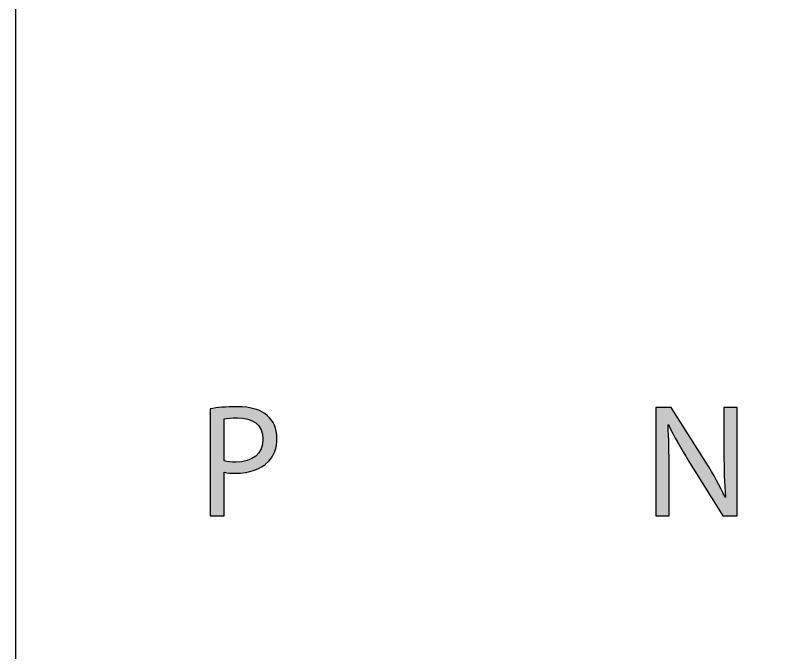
# Model space of a CAD drawing. Extents: x 0 to 360, y -268 to 0.
# Drawn here: x 211.04 to 224.62, y -234.41 to -223.21 of the extents above; entities that cross this region are included whole.
import ezdxf

# ---------------------------------------------------------------- set-up
doc = ezdxf.new("R2010")
doc.units = 0
doc.layers.add('LAYER_1', color=7, linetype='CONTINUOUS')

# ---------------------------------------------------------------- blocks, each defined once
blk = doc.blocks.new('*U469')
at = {"layer": 'LAYER_1', "color": 250}
for points in [[(214.67, -232), (214.464, -230.121), (214.67, -230.096)], [(214.709, -232), (214.67, -230.096), (214.709, -230.094)], [(214.748, -230.291), (214.709, -230.094), (214.748, -230.092)], [(214.752, -230.291), (214.748, -230.092), (214.752, -230.092)], [(214.8, -230.285), (214.752, -230.092), (214.8, -230.09)], [(214.801, -230.285), (214.8, -230.09), (214.801, -230.09)], [(214.802, -230.285), (214.801, -230.09), (214.802, -230.09)], [(214.907, -230.28), (214.802, -230.09), (214.907, -230.086)], [(214.912, -230.28), (214.907, -230.086), (214.912, -230.086)], [(214.935, -230.279), (214.912, -230.086), (214.935, -230.085)], [(214.941, -230.279), (214.941, -230.085), (214.966, -230.281)], [(214.966, -230.281), (214.966, -230.087), (215.018, -230.284)], [(215.018, -230.284), (215.018, -230.09), (215.037, -230.285)], [(215.037, -230.285), (215.037, -230.091), (215.066, -230.29)], [(215.066, -230.29), (215.066, -230.093), (215.08, -230.292)], [(215.08, -230.292), (215.08, -230.094), (215.081, -230.292)], [(215.081, -230.292), (215.081, -230.094), (215.105, -230.298)], [(215.105, -230.298), (215.105, -230.095), (215.112, -230.299)], [(215.112, -230.299), (215.112, -230.097), (215.124, -230.302)], [(215.124, -230.302), (215.124, -230.099), (215.154, -230.312)], [(215.154, -230.312), (215.154, -230.105), (215.163, -230.315)], [(215.163, -230.315), (215.163, -230.107), (215.193, -230.328)], [(215.193, -230.328), (215.193, -230.114), (215.2, -230.331)], [(215.2, -230.331), (215.2, -230.115), (215.229, -230.347)], [(215.229, -230.347), (215.229, -230.121), (215.234, -230.35)], [(215.234, -230.35), (215.234, -230.122), (215.238, -230.352)], [(215.238, -230.352), (215.238, -230.123), (215.25, -230.361)], [(215.25, -230.361), (215.25, -230.125), (215.262, -230.369)], [(215.262, -230.369), (215.262, -230.13), (215.265, -230.372)], [(215.265, -230.372), (215.265, -230.132), (215.291, -230.394)], [(215.291, -230.394), (215.291, -230.142), (215.293, -230.396)], [(215.293, -230.396), (215.293, -230.143), (215.309, -230.414)], [(215.309, -230.414), (215.309, -230.149), (215.316, -230.422)], [(215.316, -230.422), (215.316, -230.152), (215.318, -230.424)], [(215.318, -230.424), (215.318, -230.153), (215.338, -230.454)], [(215.338, -230.454), (215.338, -230.161), (215.339, -230.455)], [(215.339, -230.455), (215.339, -230.162), (215.356, -230.488)], [(215.356, -230.488), (215.356, -230.169), (215.357, -230.489)], [(215.357, -230.489), (215.357, -230.169), (215.37, -230.525)], [(215.37, -230.525), (215.37, -230.175), (215.371, -230.526)], [(215.371, -230.526), (215.371, -230.175), (215.371, -230.529)], [(215.371, -230.529), (215.371, -230.175), (215.375, -230.542)], [(215.375, -230.542), (215.375, -230.177), (215.381, -230.565)], [(215.381, -230.565), (215.381, -230.181), (215.381, -230.566)], [(215.381, -230.566), (215.381, -230.181), (215.387, -230.608)], [(215.387, -230.608), (215.387, -230.186), (215.387, -230.609)], [(215.387, -230.609), (215.387, -230.186), (215.389, -230.655)], [(215.387, -231.129), (215.381, -230.745), (215.387, -230.701)], [(215.389, -231.127), (215.387, -230.701), (215.389, -230.655)], [(215.387, -231.129), (215.387, -230.701), (215.387, -230.701)], [(215.356, -231.147), (215.339, -230.86), (215.356, -230.826)], [(215.357, -231.147), (215.356, -230.826), (215.357, -230.825)], [(215.37, -231.14), (215.357, -230.825), (215.37, -230.787)], [(215.371, -231.14), (215.37, -230.787), (215.371, -230.786)], [(215.375, -231.137), (215.371, -230.783), (215.375, -230.77)], [(215.371, -231.139), (215.371, -230.786), (215.371, -230.783)], [(215.381, -231.133), (215.375, -230.77), (215.381, -230.746)], [(215.381, -231.133), (215.381, -230.746), (215.381, -230.745)], [(215.229, -231.204), (215.2, -230.994), (215.229, -230.977)], [(215.234, -231.203), (215.229, -230.977), (215.234, -230.973)], [(215.238, -231.202), (215.234, -230.973), (215.238, -230.97)], [(215.25, -231.197), (215.238, -230.97), (215.25, -230.961)], [(215.262, -231.192), (215.25, -230.961), (215.262, -230.952)], [(215.265, -231.191), (215.262, -230.952), (215.265, -230.949)], [(215.291, -231.181), (215.265, -230.949), (215.291, -230.925)], [(215.293, -231.18), (215.291, -230.925), (215.293, -230.922)], [(215.309, -231.173), (215.293, -230.922), (215.309, -230.904)], [(215.316, -231.169), (215.309, -230.904), (215.316, -230.895)], [(215.318, -231.168), (215.316, -230.895), (215.318, -230.893)], [(215.338, -231.157), (215.318, -230.893), (215.338, -230.862)], [(215.339, -231.157), (215.338, -230.862), (215.339, -230.86)], [(214.709, -231.238), (214.709, -231.038), (214.748, -231.244)], [(214.748, -231.244), (214.748, -231.046), (214.752, -231.244)], [(214.752, -231.244), (214.752, -231.047), (214.8, -231.251)], [(214.8, -231.251), (214.8, -231.053), (214.801, -231.252)], [(214.801, -231.252), (214.801, -231.053), (214.802, -231.252)], [(214.802, -231.252), (214.802, -231.053), (214.907, -231.255)], [(214.935, -231.253), (214.912, -231.058), (214.935, -231.057)], [(214.941, -231.252), (214.935, -231.057), (214.941, -231.057)], [(214.966, -231.25), (214.941, -231.057), (214.966, -231.056)], [(215.018, -231.246), (214.966, -231.056), (215.018, -231.051)], [(215.037, -231.245), (215.018, -231.051), (215.037, -231.048)], [(215.066, -231.243), (215.037, -231.048), (215.066, -231.042)], [(215.08, -231.242), (215.066, -231.042), (215.08, -231.039)], [(215.081, -231.241), (215.08, -231.039), (215.081, -231.039)], [(215.105, -231.236), (215.081, -231.039), (215.105, -231.033)], [(215.112, -231.234), (215.105, -231.033), (215.112, -231.031)], [(215.124, -231.231), (215.112, -231.031), (215.124, -231.027)], [(215.154, -231.223), (215.124, -231.027), (215.154, -231.016)], [(215.163, -231.221), (215.154, -231.016), (215.163, -231.012)], [(215.193, -231.213), (215.163, -231.012), (215.193, -230.998)], [(215.2, -231.212), (215.193, -230.998), (215.2, -230.994)]]:
    blk.add_solid(points, dxfattribs=at)
at = {"layer": 'LAYER_1', "color": 250, "extrusion": (0, 0, -1)}
for points in [[(-214.464, -232), (-214.464, -230.121), (-214.67, -232)], [(-214.67, -232), (-214.67, -230.096), (-214.709, -232)], [(-214.709, -230.299), (-214.709, -230.094), (-214.748, -230.291)], [(-214.748, -230.291), (-214.748, -230.092), (-214.752, -230.291)], [(-214.752, -230.291), (-214.752, -230.092), (-214.8, -230.285)], [(-214.8, -230.285), (-214.8, -230.09), (-214.801, -230.285)], [(-214.801, -230.285), (-214.801, -230.09), (-214.802, -230.285)], [(-214.802, -230.285), (-214.802, -230.09), (-214.907, -230.28)], [(-214.907, -230.28), (-214.907, -230.086), (-214.912, -230.28)], [(-214.912, -230.28), (-214.912, -230.086), (-214.935, -230.279)], [(-214.935, -230.279), (-214.935, -230.085), (-214.941, -230.279)], [(-214.941, -230.279), (-214.935, -230.085), (-214.941, -230.085)], [(-214.966, -230.281), (-214.941, -230.085), (-214.966, -230.087)], [(-215.018, -230.284), (-214.966, -230.087), (-215.018, -230.09)], [(-215.037, -230.285), (-215.018, -230.09), (-215.037, -230.091)], [(-215.066, -230.29), (-215.037, -230.091), (-215.066, -230.093)], [(-215.08, -230.292), (-215.066, -230.093), (-215.08, -230.094)], [(-215.081, -230.292), (-215.08, -230.094), (-215.081, -230.094)], [(-215.105, -230.298), (-215.081, -230.094), (-215.105, -230.095)], [(-215.112, -230.299), (-215.105, -230.095), (-215.112, -230.097)], [(-215.124, -230.302), (-215.112, -230.097), (-215.124, -230.099)], [(-215.154, -230.312), (-215.124, -230.099), (-215.154, -230.105)], [(-215.163, -230.315), (-215.154, -230.105), (-215.163, -230.107)], [(-215.193, -230.328), (-215.163, -230.107), (-215.193, -230.114)], [(-215.2, -230.331), (-215.193, -230.114), (-215.2, -230.115)], [(-215.229, -230.347), (-215.2, -230.115), (-215.229, -230.121)], [(-215.234, -230.35), (-215.229, -230.121), (-215.234, -230.122)], [(-215.238, -230.352), (-215.234, -230.122), (-215.238, -230.123)], [(-215.25, -230.361), (-215.238, -230.123), (-215.25, -230.125)], [(-215.262, -230.369), (-215.25, -230.125), (-215.262, -230.13)], [(-215.265, -230.372), (-215.262, -230.13), (-215.265, -230.132)], [(-215.291, -230.394), (-215.265, -230.132), (-215.291, -230.142)], [(-215.293, -230.396), (-215.291, -230.142), (-215.293, -230.143)], [(-215.309, -230.414), (-215.293, -230.143), (-215.309, -230.149)], [(-215.316, -230.422), (-215.309, -230.149), (-215.316, -230.152)], [(-215.318, -230.424), (-215.316, -230.152), (-215.318, -230.153)], [(-215.338, -230.454), (-215.318, -230.153), (-215.338, -230.161)], [(-215.339, -230.455), (-215.338, -230.161), (-215.339, -230.162)], [(-215.356, -230.488), (-215.339, -230.162), (-215.356, -230.169)], [(-215.357, -230.489), (-215.356, -230.169), (-215.357, -230.169)], [(-215.37, -230.525), (-215.357, -230.169), (-215.37, -230.175)], [(-215.371, -230.526), (-215.37, -230.175), (-215.371, -230.175)], [(-215.371, -230.529), (-215.371, -230.175), (-215.371, -230.175)], [(-215.375, -230.542), (-215.371, -230.175), (-215.375, -230.177)], [(-215.381, -230.565), (-215.375, -230.177), (-215.381, -230.181)], [(-215.381, -230.566), (-215.381, -230.181), (-215.381, -230.181)], [(-215.387, -230.608), (-215.381, -230.181), (-215.387, -230.186)], [(-215.387, -230.609), (-215.387, -230.186), (-215.387, -230.186)], [(-215.389, -230.655), (-215.387, -230.186), (-215.389, -230.187)], [(-215.389, -231.127), (-215.389, -230.187), (-215.435, -231.095)], [(-215.435, -231.095), (-215.389, -230.187), (-215.435, -230.219)], [(-215.435, -231.095), (-215.435, -230.219), (-215.468, -231.064)], [(-215.468, -231.064), (-215.435, -230.219), (-215.468, -230.243)], [(-215.468, -231.064), (-215.468, -230.243), (-215.488, -231.047)], [(-215.488, -231.047), (-215.468, -230.243), (-215.488, -230.264)], [(-215.488, -231.047), (-215.488, -230.264), (-215.537, -230.983)], [(-215.537, -230.983), (-215.488, -230.264), (-215.537, -230.319)], [(-215.537, -230.983), (-215.537, -230.319), (-215.551, -230.966)], [(-215.551, -230.966), (-215.537, -230.319), (-215.551, -230.344)], [(-215.551, -230.966), (-215.551, -230.344), (-215.589, -230.886)], [(-215.589, -230.886), (-215.551, -230.344), (-215.589, -230.412)], [(-215.589, -230.886), (-215.589, -230.412), (-215.597, -230.871)], [(-215.597, -230.871), (-215.589, -230.412), (-215.597, -230.436)], [(-215.597, -230.871), (-215.597, -230.436), (-215.623, -230.771)], [(-215.623, -230.771), (-215.597, -230.436), (-215.623, -230.519)], [(-215.623, -230.771), (-215.623, -230.519), (-215.625, -230.762)], [(-215.625, -230.762), (-215.623, -230.519), (-215.625, -230.542)], [(-215.625, -230.762), (-215.625, -230.542), (-215.634, -230.64)], [(-215.387, -231.129), (-215.387, -230.701), (-215.387, -231.129)], [(-215.387, -231.129), (-215.387, -230.701), (-215.389, -231.127)], [(-215.356, -231.147), (-215.356, -230.826), (-215.357, -231.147)], [(-215.357, -231.147), (-215.357, -230.825), (-215.37, -231.14)], [(-215.37, -231.14), (-215.37, -230.787), (-215.371, -231.14)], [(-215.371, -231.139), (-215.371, -230.783), (-215.375, -231.137)], [(-215.371, -231.14), (-215.371, -230.786), (-215.371, -231.139)], [(-215.375, -231.137), (-215.375, -230.77), (-215.381, -231.133)], [(-215.381, -231.133), (-215.381, -230.745), (-215.387, -231.129)], [(-215.381, -231.133), (-215.381, -230.746), (-215.381, -231.133)], [(-215.229, -231.204), (-215.229, -230.977), (-215.234, -231.203)], [(-215.234, -231.203), (-215.234, -230.973), (-215.238, -231.202)], [(-215.238, -231.202), (-215.238, -230.97), (-215.25, -231.197)], [(-215.25, -231.197), (-215.25, -230.961), (-215.262, -231.192)], [(-215.262, -231.192), (-215.262, -230.952), (-215.265, -231.191)], [(-215.265, -231.191), (-215.265, -230.949), (-215.291, -231.181)], [(-215.291, -231.181), (-215.291, -230.925), (-215.293, -231.18)], [(-215.293, -231.18), (-215.293, -230.922), (-215.309, -231.173)], [(-215.309, -231.173), (-215.309, -230.904), (-215.316, -231.169)], [(-215.316, -231.169), (-215.316, -230.895), (-215.318, -231.168)], [(-215.318, -231.168), (-215.318, -230.893), (-215.338, -231.157)], [(-215.338, -231.157), (-215.338, -230.862), (-215.339, -231.157)], [(-215.339, -231.157), (-215.339, -230.86), (-215.356, -231.147)], [(-214.748, -231.244), (-214.709, -231.038), (-214.748, -231.046)], [(-214.752, -231.244), (-214.748, -231.046), (-214.752, -231.047)], [(-214.8, -231.251), (-214.752, -231.047), (-214.8, -231.053)], [(-214.801, -231.252), (-214.8, -231.053), (-214.801, -231.053)], [(-214.802, -231.252), (-214.801, -231.053), (-214.802, -231.053)], [(-214.907, -231.255), (-214.802, -231.053), (-214.907, -231.058)], [(-214.907, -231.255), (-214.907, -231.058), (-214.912, -231.254)], [(-214.912, -231.254), (-214.907, -231.058), (-214.912, -231.058)], [(-214.912, -231.254), (-214.912, -231.058), (-214.935, -231.253)], [(-214.935, -231.253), (-214.935, -231.057), (-214.941, -231.252)], [(-214.941, -231.252), (-214.941, -231.057), (-214.966, -231.25)], [(-214.966, -231.25), (-214.966, -231.056), (-215.018, -231.246)], [(-215.018, -231.246), (-215.018, -231.051), (-215.037, -231.245)], [(-215.037, -231.245), (-215.037, -231.048), (-215.066, -231.243)], [(-215.066, -231.243), (-215.066, -231.042), (-215.08, -231.242)], [(-215.08, -231.242), (-215.08, -231.039), (-215.081, -231.241)], [(-215.081, -231.241), (-215.081, -231.039), (-215.105, -231.236)], [(-215.105, -231.236), (-215.105, -231.033), (-215.112, -231.234)], [(-215.112, -231.234), (-215.112, -231.031), (-215.124, -231.231)], [(-215.124, -231.231), (-215.124, -231.027), (-215.154, -231.223)], [(-215.154, -231.223), (-215.154, -231.016), (-215.163, -231.221)], [(-215.163, -231.221), (-215.163, -231.012), (-215.193, -231.213)], [(-215.193, -231.213), (-215.193, -230.998), (-215.2, -231.212)], [(-215.2, -231.212), (-215.2, -230.994), (-215.229, -231.204)]]:
    blk.add_solid(points, dxfattribs=at)
blk = doc.blocks.new('BLOCK_56')
at = {"layer": 'LAYER_1'}
for points, knots in [([(214.464, -230.121), (214.582, -230.101), (214.737, -230.085), (214.935, -230.085), (215.178, -230.085), (215.355, -230.141), (215.468, -230.243), (215.57, -230.333), (215.634, -230.471), (215.634, -230.64), (215.634, -230.812), (215.583, -230.947), (215.488, -231.047), (215.355, -231.185), (215.147, -231.255), (214.907, -231.255), (214.834, -231.255), (214.766, -231.252), (214.709, -231.238), (214.709, -231.238), (214.709, -232), (214.709, -232), (214.709, -232), (214.464, -232), (214.464, -232), (214.464, -232), (214.464, -230.121), (214.464, -230.121)], [0, 0, 0, 0, 1, 1, 1, 2, 2, 2, 3, 3, 3, 4, 4, 4, 5, 5, 5, 6, 6, 6, 7, 7, 7, 8, 8, 8, 9, 9, 9, 9]), ([(214.709, -231.038), (214.763, -231.052), (214.83, -231.058), (214.912, -231.058), (215.209, -231.058), (215.389, -230.911), (215.389, -230.655), (215.389, -230.4), (215.209, -230.279), (214.941, -230.279), (214.834, -230.279), (214.752, -230.287), (214.709, -230.299), (214.709, -230.299), (214.709, -231.038), (214.709, -231.038)], [0, 0, 0, 0, 1, 1, 1, 2, 2, 2, 3, 3, 3, 4, 4, 4, 5, 5, 5, 5])]:
    blk.add_open_spline(points, degree=3, knots=knots, dxfattribs=at)
at = {"layer": 'LAYER_1', "color": 250}
blk.add_blockref('*U469', (0, 0), dxfattribs=at)
blk = doc.blocks.new('*U473')
at = {"layer": 'LAYER_1', "color": 250, "extrusion": (0, 0, -1)}
for points in [[(-222.286, -232), (-222.286, -230.099), (-222.5, -232)], [(-222.5, -232), (-222.286, -230.099), (-222.5, -230.099)], [(-222.5, -230.403), (-222.5, -230.099), (-222.509, -230.4)], [(-222.509, -230.4), (-222.5, -230.099), (-222.509, -230.099)], [(-222.514, -230.412), (-222.509, -230.099), (-222.514, -230.099)], [(-222.518, -230.418), (-222.514, -230.099), (-222.518, -230.099)], [(-222.557, -230.494), (-222.518, -230.099), (-222.557, -230.099)], [(-222.671, -230.716), (-222.557, -230.099), (-222.671, -230.279)], [(-223.488, -231.3), (-223.482, -230.099), (-223.488, -230.099)], [(-223.502, -231.527), (-223.488, -230.099), (-223.502, -230.099)], [(-223.511, -231.675), (-223.502, -230.099), (-223.511, -230.099)], [(-223.511, -232), (-223.511, -230.099), (-223.713, -232)], [(-223.713, -232), (-223.511, -230.099), (-223.713, -230.099)], [(-222.862, -231.035), (-222.671, -230.279), (-222.862, -230.582)], [(-222.5, -232), (-222.5, -230.403), (-222.509, -232)], [(-222.509, -232), (-222.5, -230.403), (-222.509, -230.617)], [(-222.509, -232), (-222.509, -230.617), (-222.514, -232)], [(-222.514, -232), (-222.509, -230.617), (-222.514, -230.767)], [(-223.163, -231.517), (-222.862, -230.582), (-223.163, -231.06)], [(-222.514, -232), (-222.514, -230.767), (-222.518, -232)], [(-222.518, -232), (-222.514, -230.767), (-222.518, -231.187)], [(-223.352, -231.819), (-223.163, -231.06), (-223.352, -231.38)], [(-223.465, -232), (-223.352, -231.38), (-223.465, -231.606)], [(-223.465, -232), (-223.465, -231.606), (-223.482, -232)], [(-223.482, -232), (-223.465, -231.606), (-223.482, -231.64)], [(-223.482, -232), (-223.482, -231.64), (-223.488, -232)], [(-223.488, -232), (-223.482, -231.64), (-223.488, -231.651)], [(-223.488, -232), (-223.488, -231.651), (-223.502, -232)], [(-223.502, -232), (-223.488, -231.651), (-223.502, -231.679)], [(-223.502, -232), (-223.502, -231.679), (-223.511, -232)]]:
    blk.add_solid(points, dxfattribs=at)
at = {"layer": 'LAYER_1', "color": 250}
for points in [[(222.509, -230.4), (222.509, -230.099), (222.514, -230.412)], [(222.514, -230.412), (222.514, -230.099), (222.518, -230.418)], [(222.518, -230.418), (222.518, -230.099), (222.557, -230.494)], [(222.557, -230.494), (222.557, -230.099), (222.671, -230.716)], [(223.482, -230.894), (223.482, -230.099), (223.488, -231.3)], [(223.488, -231.3), (223.488, -230.099), (223.502, -231.527)], [(223.502, -231.527), (223.502, -230.099), (223.511, -231.675)], [(222.671, -230.716), (222.671, -230.279), (222.862, -231.035)], [(222.862, -231.035), (222.862, -230.582), (223.163, -231.517)], [(223.163, -231.517), (223.163, -231.06), (223.352, -231.819)], [(223.352, -231.819), (223.352, -231.38), (223.465, -232)], [(223.511, -232), (223.502, -231.679), (223.511, -231.675)]]:
    blk.add_solid(points, dxfattribs=at)
blk = doc.blocks.new('BLOCK_60')
at = {"layer": 'LAYER_1'}
blk.add_open_spline([(222.286, -232), (222.286, -232), (222.286, -230.099), (222.286, -230.099), (222.286, -230.099), (222.557, -230.099), (222.557, -230.099), (222.557, -230.099), (223.163, -231.06), (223.163, -231.06), (223.302, -231.283), (223.415, -231.484), (223.502, -231.679), (223.502, -231.679), (223.511, -231.675), (223.511, -231.675), (223.488, -231.422), (223.482, -231.19), (223.482, -230.894), (223.482, -230.894), (223.482, -230.099), (223.482, -230.099), (223.482, -230.099), (223.713, -230.099), (223.713, -230.099), (223.713, -230.099), (223.713, -232), (223.713, -232), (223.713, -232), (223.465, -232), (223.465, -232), (223.465, -232), (222.862, -231.035), (222.862, -231.035), (222.729, -230.823), (222.602, -230.606), (222.509, -230.4), (222.509, -230.4), (222.5, -230.403), (222.5, -230.403), (222.515, -230.643), (222.518, -230.872), (222.518, -231.187), (222.518, -231.187), (222.518, -232), (222.518, -232), (222.518, -232), (222.286, -232), (222.286, -232)], degree=3, knots=[0, 0, 0, 0, 1, 1, 1, 2, 2, 2, 3, 3, 3, 4, 4, 4, 5, 5, 5, 6, 6, 6, 7, 7, 7, 8, 8, 8, 9, 9, 9, 10, 10, 10, 11, 11, 11, 12, 12, 12, 13, 13, 13, 14, 14, 14, 15, 15, 15, 16, 16, 16, 16], dxfattribs=at)
at = {"layer": 'LAYER_1', "color": 250}
blk.add_blockref('*U473', (0, 0), dxfattribs=at)
blk = doc.blocks.new('BLOCK_20')
at = {"layer": 'LAYER_1', "color": 250}
blk.add_lwpolyline([(275, -196), (211.044, -196), (211.044, -252), (275, -252), (275, -196)], dxfattribs=at)
at = {"layer": 'LAYER_1'}
for name in ['BLOCK_56', 'BLOCK_60']:
    blk.add_blockref(name, (0, 0), dxfattribs=at)
blk = doc.blocks.new('BLOCK_17')
at = {"layer": 'LAYER_1'}
blk.add_blockref('BLOCK_20', (0, 0), dxfattribs=at)

msp = doc.modelspace()

# ---------------------------------------------------------------- block references
at = {"layer": 'LAYER_1'}
msp.add_blockref('BLOCK_17', (0, 0), dxfattribs=at)

doc.saveas('drawing.dxf')
